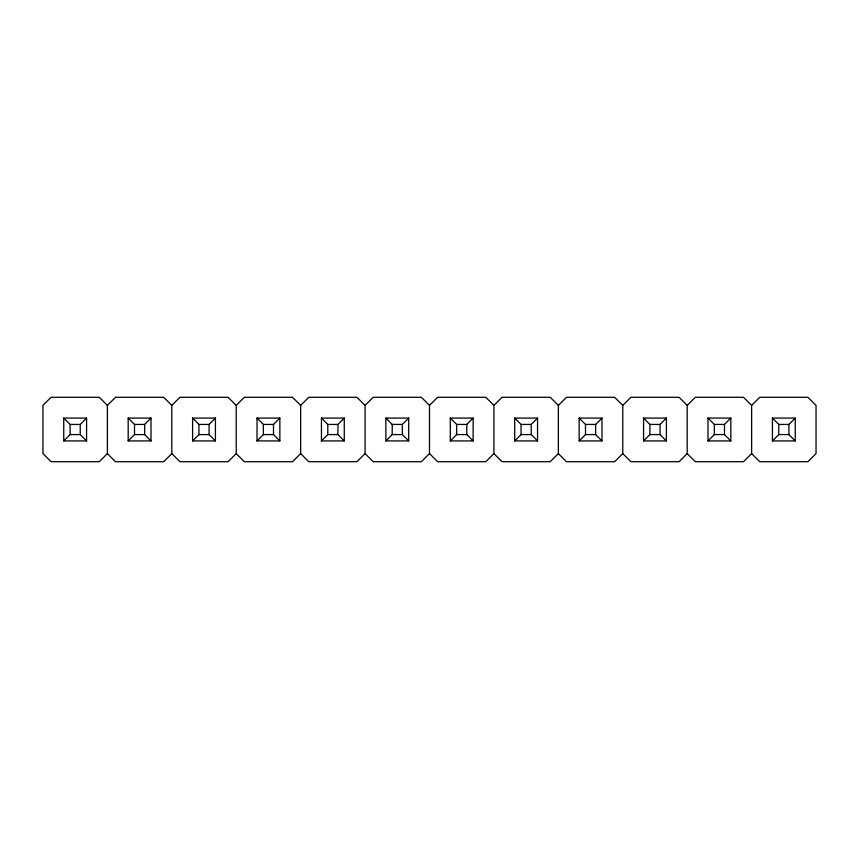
<?xml version="1.0" encoding="UTF-8"?>
<svg xmlns="http://www.w3.org/2000/svg" width="859" height="859" viewBox="0 0 859 859"><rect width="100%" height="100%" fill="white"/><g stroke="black" fill="none" stroke-linecap="round" stroke-linejoin="round"><path stroke-width="1.29" d="M63.749 440.914L70.094 434.579L70.094 424.432L63.749 418.086L86.576 418.086L86.576 440.914L63.749 440.914L63.749 418.086M86.576 440.914L80.231 434.579L80.231 424.432L86.576 418.086M171.8 453.595L163.682 461.712L115.493 461.712L107.375 453.595L107.375 405.405L115.493 397.287L163.682 397.287L171.8 405.405L171.8 453.595L179.918 461.712L228.107 461.712L236.225 453.595L236.225 405.405L244.343 397.287L292.532 397.287L300.65 405.405L300.65 453.595L308.768 461.712L356.957 461.712L365.075 453.595L365.075 405.405L373.193 397.287L421.382 397.287L429.5 405.405L429.5 453.595L437.618 461.712L485.807 461.712L493.925 453.595L493.925 405.405L502.043 397.287L550.232 397.287L558.35 405.405L558.35 453.595L566.468 461.712L614.657 461.712L622.775 453.595L622.775 405.405L630.893 397.287L679.082 397.287L687.2 405.405L687.2 453.595L695.318 461.712L743.507 461.712L751.625 453.595L751.625 405.405L759.743 397.287L807.932 397.287L816.05 405.405L816.05 453.595L807.932 461.712L759.743 461.712L751.625 453.595M107.375 453.595L99.257 461.712L51.068 461.712L42.95 453.595L42.95 405.405L51.068 397.287L99.257 397.287L107.375 405.405M128.174 440.914L134.519 434.579L134.519 424.432L128.174 418.086L151.001 418.086L151.001 440.914L128.174 440.914L128.174 418.086M151.001 440.914L144.656 434.579L144.656 424.432L151.001 418.086M171.8 405.405L179.918 397.287L228.107 397.287L236.225 405.405M192.599 440.914L198.944 434.579L198.944 424.432L192.599 418.086L215.426 418.086L215.426 440.914L192.599 440.914L192.599 418.086M215.426 440.914L209.081 434.579L209.081 424.432L215.426 418.086M257.024 440.914L263.369 434.579L263.369 424.432L257.024 418.086L279.851 418.086L279.851 440.914L257.024 440.914L257.024 418.086M263.369 424.432L273.506 424.432L279.851 418.086M300.65 405.405L308.768 397.287L356.957 397.287L365.075 405.405M300.65 453.595L292.532 461.712L244.343 461.712L236.225 453.595M321.449 440.914L327.794 434.579L327.794 424.432L321.449 418.086L321.449 440.914L344.276 440.914L344.276 418.086L321.449 418.086M327.794 424.432L337.931 424.432L344.276 418.086M385.874 440.914L392.219 434.579L402.356 434.579L408.701 440.914L385.874 440.914L385.874 418.086L408.701 418.086L408.701 440.914M385.874 418.086L392.219 424.432L402.356 424.432L408.701 418.086M429.5 405.405L437.618 397.287L485.807 397.287L493.925 405.405M429.5 453.595L421.382 461.712L373.193 461.712L365.075 453.595M450.299 440.914L456.644 434.579L456.644 424.432L450.299 418.086L473.126 418.086L473.126 440.914L450.299 440.914L450.299 418.086M473.126 440.914L466.781 434.579L466.781 424.432L473.126 418.086M514.724 440.914L521.069 434.579L531.206 434.579L537.551 440.914L537.551 418.086L514.724 418.086L514.724 440.914L537.551 440.914M514.724 418.086L521.069 424.432L531.206 424.432L537.551 418.086M558.35 405.405L566.468 397.287L614.657 397.287L622.775 405.405M558.35 453.595L550.232 461.712L502.043 461.712L493.925 453.595M579.149 440.914L585.494 434.579L595.631 434.579L601.976 440.914L579.149 440.914L579.149 418.086L601.976 418.086L601.976 440.914M579.149 418.086L585.494 424.432L595.631 424.432L601.976 418.086M643.574 440.914L649.919 434.579L649.919 424.432L643.574 418.086L666.401 418.086L666.401 440.914L643.574 440.914L643.574 418.086M666.401 440.914L660.056 434.579L660.056 424.432L666.401 418.086M687.2 405.405L695.318 397.287L743.507 397.287L751.625 405.405M687.2 453.595L679.082 461.712L630.893 461.712L622.775 453.595M707.999 440.914L714.344 434.579L714.344 424.432L707.999 418.086L730.826 418.086L730.826 440.914L707.999 440.914L707.999 418.086M730.826 440.914L724.481 434.579L724.481 424.432L730.826 418.086M772.424 440.914L778.769 434.579L778.769 424.432L772.424 418.086L795.251 418.086L795.251 440.914L772.424 440.914L772.424 418.086M795.251 440.914L788.906 434.579L788.906 424.432L795.251 418.086M70.094 424.432L80.231 424.432M134.519 424.432L144.656 424.432M198.944 424.432L209.081 424.432M456.644 424.432L466.781 424.432M649.919 424.432L660.056 424.432M714.344 424.432L724.481 424.432M778.769 424.432L788.906 424.432M70.094 434.579L80.231 434.579M134.519 434.579L144.656 434.579M198.944 434.579L209.081 434.579M263.369 434.579L273.506 434.579L279.851 440.914M327.794 434.579L337.931 434.579L344.276 440.914M456.644 434.579L466.781 434.579M649.919 434.579L660.056 434.579M714.344 434.579L724.481 434.579M778.769 434.579L788.906 434.579M595.631 424.432L595.631 434.579M585.494 424.432L585.494 434.579M531.206 424.432L531.206 434.579M521.069 424.432L521.069 434.579M402.356 424.432L402.356 434.579M392.219 424.432L392.219 434.579M337.931 424.432L337.931 434.579M273.506 424.432L273.506 434.579"/></g></svg>
